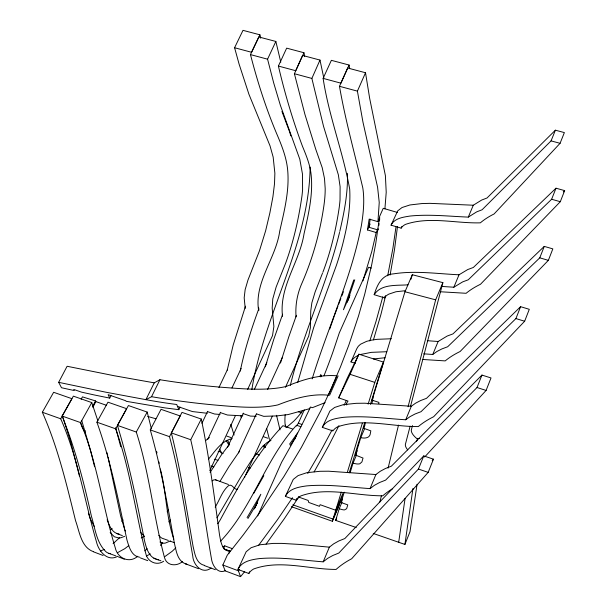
<?xml version="1.0" encoding="UTF-8"?>
<svg xmlns="http://www.w3.org/2000/svg" width="607" height="607" viewBox="0 0 607 607"><rect width="100%" height="100%" fill="white"/><g stroke="black" fill="none" stroke-linecap="round" stroke-linejoin="round"><path stroke-width="0.91" d="M296.049 316.877C295.192 305.625 297.134 294.357 301.596 284C312.711 258.628 320.253 231.768 324.092 204.339A63.978 17.3 -73.3 0 0 325.185 188.489L324.495 178.488L322.203 167.646L315.746 149.231L304.904 114.313L294.41 73.728L302.574 55.449L319.988 60.07L323.797 77.999M379.512 220.933L379.709 218.558M378.829 403.632L378.905 402.38L372.106 400.188L404.975 291.747L412.32 274.728L442.875 282.65L410.469 406.508M397.479 226.548L394.474 249.849L390.096 275.047M377.721 229.12L376.196 232.527L367.463 229.939L369.162 219.097L377.941 221.676L379.238 202.457L377.584 187.206L362.948 122.053L357.409 91.133L365.52 72.749L347.652 67.999L339.48 86.3C345.413 120.581 354.86 154.117 362.811 187.942C364.693 200.485 363.381 213.239 361.37 225.683C351.15 278.545 327.795 327.605 312.165 378.889M384.914 208.808L386.219 192.267L385.392 175.62L369.671 98.38L365.52 72.749M395.984 226.904L392.85 248.589L387.698 275.806M370.202 219.157L368.935 227.276L378.085 229.985L378.29 228.877M373.244 533.439L404.915 544.441L412.935 488.506M398.685 542.279L405.089 498.37M251.844 389.588C263.999 313.576 309.1 245.243 310.131 167.069M379.125 223.649L378.859 225.447M417.07 484.28L409.968 531.785L404.915 544.441M376.196 232.527L371.788 251.533L362.963 280.844M227.223 370.171L233.217 344.928L245.494 306.186M240.258 371.089C244.591 349.837 251.306 329.153 258.779 308.811M385.612 295.814L380.824 314.828L373.449 339.829M290.298 385.513C302.939 333.289 326.907 284.607 339.556 232.382M339.791 231.411C344.177 212.382 348.092 192.935 347.394 173.314M379.906 501.997L381.454 495.593M388.101 468.118L398.518 425.075M382.805 296.747L376.014 321.407L369.8 340.937M408.071 406.773L435.651 299.843L442.875 282.65M410.12 426.213L405.347 444.514A23.848 8.855 22 0 0 407.752 449.908M412.487 425.568L411.303 430.022A23.741 9.052 21.9 0 0 417.495 439.127L416.463 441.668M297.703 382.554L313.644 327.666L336.278 265.691A79.76 20.327 -73 0 0 342.705 244.196C347.242 226.236 350.778 207.708 349.693 189.096C342.993 151.811 328.812 116.013 323.121 78.379L331.361 60.336L349.086 65.032L349.678 68.697M265.312 366.825L273.711 339.533L282.634 314.236M280.495 363.047L288.849 336.673L296.428 315.299M356.263 527.536L335.679 520.381L339.192 508.795L342.045 502.05M339.192 508.795L342.864 509.766A5.842 1.874 23.3 0 0 343.721 509.872A6.518 2.087 23.3 0 0 344.677 509.857L346.665 508.674L347.758 504.872L341.096 502.513L344.215 492.209M350.285 472.2L353.001 463.224L356.613 454.711M353.001 463.224L356.453 463.892A11.252 3.953 23.2 0 0 358.729 463.96A9.962 3.498 23.2 0 0 359.86 463.748L361.939 461.889L363.024 458.057L355.474 455.068L360.71 437.799L364.61 428.641M360.71 437.799L363.942 438.049A15.623 5.759 23.2 0 0 366.719 437.693L367.721 437.313A22.034 8.141 23.3 0 0 369.018 436.41L369.724 435.439A45.184 16.73 23.7 0 0 370.149 434.445L370.831 430.841L363.608 428.246L365.202 422.973M291.337 506.648L332.378 521.284L341.286 492.11M347.379 472.163L362.333 423.193M368.146 404.148L374.792 382.387L383.48 362.098L358.904 354.192L347.181 378.419L338.676 397.866L348.039 401.068L346.498 403.359L346.711 404.96M410.931 279.258L412.32 274.728M349.237 472.815L364.83 422.411M370.399 404.406L383.48 362.098M320.041 376.287L320.564 374.595M320.815 376.871L321.384 375.065M354.754 279.819L347.143 302.134L349.457 296.982M329.745 329.002L334.1 316.437M353.752 279.956L343.463 309.745L349.981 295.207M334.389 315.617L337.94 306.125M338.585 304.395L340.838 298.485M341.802 295.95L343.41 291.732M322.833 272.331L323.341 271.01A63.758 16.533 -73 0 0 323.933 269.425C331.278 249.356 336.157 228.414 339.252 207.291A64.805 16.852 -73.2 0 0 340.034 199.87L340.11 186.706L338.342 174.755L323.508 126.218L311.869 78.432L319.988 60.07M524.645 321.24L529.289 309.312L520.594 306.679L426.516 398.321L420.628 400.552L415.552 403.207L411.318 406.265L405.719 419.778C384.937 418.458 364.063 415.514 343.213 417.358C335.656 418.428 326.134 419.733 322.317 427.351L332.94 430.947A61.224 24.242 23.1 0 1 337.621 426.842C363.517 417.836 391.667 426.804 418.314 426.569A269.66 105.694 18.6 0 1 433.641 416.736L524.645 321.24L515.92 318.576L421.023 411.698L415.105 413.966L409.991 416.668L405.719 419.778M422.32 359.443L445.197 360.899A263.779 100.367 17.7 0 1 460.114 351.506L548.364 260.35L552.833 248.878L544.267 246.396L452.959 333.896L447.207 336.035L438.133 341.491L432.753 354.48L423.694 353.82M322.461 273.279L315.132 291.906L311.854 302.847L310.754 310.943L310.374 327.856L308.705 336.088L285.457 387.319M424.634 457.025L486.101 390.438L491.01 377.956L481.95 375.08L391.356 466.191L385.377 468.528L380.21 471.313L375.9 474.53L370.042 488.612C348.979 487.163 327.833 484.022 306.694 485.896C298.91 486.973 289.16 488.491 285.366 496.397L296.125 500.214A62.931 25.532 24.3 0 1 300.92 495.889C327.143 486.48 355.763 495.965 382.782 495.798A277.262 111.582 19.7 0 1 392.623 488.665M440.303 291.762L466.123 293.287A259.045 95.413 16.9 0 1 480.494 284.266L560.307 201.699L564.662 190.613L556.004 188.208L473.339 267.475L467.769 269.538L459.029 274.781L453.846 287.225L441.729 286.428M515.92 318.576L520.594 306.679M432.753 354.48L436.911 351.514L441.896 348.926L447.678 346.749L539.775 257.838L544.267 246.396M370.042 488.612L374.39 485.342L379.587 482.504L385.612 480.122L477.019 387.524L481.95 375.08M453.846 287.225L462.655 281.898L468.255 279.797L551.626 199.263L556.004 188.208M428.178 472.367L433.466 459.18L423.754 455.903L344.844 538.546L338.843 540.951L333.668 543.834L329.358 547.157L323.182 561.839C301.983 560.193 280.707 556.786 259.401 558.592C251.51 559.631 241.601 561.3 237.952 569.434L248.832 573.494A65.01 26.48 25.7 0 1 253.658 568.987C280.047 559.358 308.902 569.434 336.096 569.427A286.322 116.149 20.9 0 1 351.703 558.728L428.178 472.367L418.443 469.052L338.782 553.068L332.742 555.519L327.53 558.448L323.182 561.839M560.071 143.313L564.373 132.584L555.39 130.186L487.011 198.003L481.647 200.06L473.293 205.219L468.285 217.109C448.907 216.304 429.437 214.096 410.059 216.046C403.238 217.154 394.436 218.179 391.052 225.174L401.151 228.141A58.196 21.245 20.3 0 1 405.324 224.446C429.354 216.107 455.561 223.535 480.365 222.837A254.955 92.241 16.2 0 1 494.098 213.96L560.071 143.313L551.065 140.885L482.095 209.764L476.707 211.858L468.285 217.109M418.443 469.052L423.754 455.903M551.065 140.885L555.39 130.186M245.774 474.682L272.323 416.174M335.679 520.381L336.726 517.908M244.606 477.459L244.864 476.852M340.011 502.634L333.046 519.099L292.847 504.796M332.378 521.284L339.321 504.88L342.834 493.521L335.747 510.252L320.139 504.698L319.434 506.321L308.743 502.444L308.174 500.449L298.378 496.958M341.096 502.513L342.538 499.106M363.608 428.246L365.042 424.87M355.474 455.068L357.303 450.758M372.106 400.188L373.168 397.706M371.583 403.693L373.062 400.218M329.571 395.347L338.129 375.908M209.772 470.721L235.501 415.461M338.676 397.866L350.11 374.329L358.904 354.192M296.125 500.214L296.861 498.529M459.029 274.781C437.351 273.803 415.416 270.449 393.799 273.818C382.046 274.569 377.243 284.562 374.178 294.683L384.474 297.862L385.217 296.17M322.317 427.351L329.889 411.076L334.639 407.441L343.243 404.672L356.165 403.314L364.708 403.215L411.318 406.265M355.361 363.327L350.99 361.916L356.772 348.729L358.274 346.301L360.52 344.237L366.628 341.339L371.294 340.178L377.023 339.336L391.416 338.744M248.832 573.494L249.568 571.832M401.151 228.141L401.91 226.411M285.366 496.397L293.249 479.416L298.113 475.584L306.861 472.694L319.988 471.29L328.653 471.207L375.9 474.53M296.504 426.046A793.979 262.459 34 0 0 298.333 423.231L304.282 409.907M257.679 515.935L281.572 462.352L290.95 445.713A672.791 511.967 -31 0 0 309.942 408.162M294.911 438.975L296.428 435.568M237.952 569.434L246.161 551.74L251.063 547.742L259.864 544.79L273.067 543.417L281.792 543.394L300.351 544.479L329.358 547.157M391.052 225.174L397.737 210.834L402.031 207.526L409.922 204.969L421.895 203.573L429.847 203.345L473.293 205.219M254.265 508.932L260.835 494.257L247.079 517.642M255.046 507.824L257.368 502.634L247.922 518.553M244.674 571.604L240.562 576.65L225.212 570.899L222.852 565.003L227.253 555.223L243.195 534.972L259.295 513.15L283.81 476.677L301.36 447.435L320.769 410.856L331.088 388.905L340.436 366.969L348.828 345.064L358.54 315.913L364.746 294.107L371.621 265.13L375.741 243.475L379.701 216.213L383.252 208.315L397.6 212.496M228.771 553.561L229.886 551.088L223.884 548.872M377.941 221.676L379.762 217.625M346.309 400.499L344.055 405.408M349.086 65.032L340.914 83.167L323.121 78.379M223.604 548.455L224.772 545.875L232.42 548.698M367.463 229.939L370.149 223.991M303.94 52.726L295.73 70.716L278.401 66.057L286.663 48.15L303.94 52.726L304.676 56.352M282.384 357.379L267.619 389.466M256.321 414.027L238.46 452.837M227.534 447.283L243.369 413.132M254.356 389.466L266.837 362.614M247.671 389.353L272.513 335.625L273.871 326.528L272.179 308.136L272.778 298.902L276.139 287.028L285.252 264.128A64.266 18.362 -73.1 0 0 285.859 262.55C293.689 241.032 298.735 218.543 301.975 195.902A63.196 18.089 -73.4 0 0 302.59 189.559L302.468 173.974L299.79 159.201L280.381 105.337L273.689 82.916L267.566 59.183L275.851 41.451L258.81 36.951L250.471 54.6C257.459 81.702 265.987 108.433 276.898 134.223C281.8 145.695 286.496 157.494 287.665 170.021C289.569 190.712 284.22 211.153 279.721 231.161C275.973 258.324 254.181 282.012 258.582 310.223M207.685 439.46L220.485 412.29M231.957 387.941L241.131 368.502M201.949 423.246L207.594 411.371M218.915 387.554L227.42 369.655M259.917 34.811L251.556 52.278L234.583 47.733L242.997 30.35L259.917 34.811L260.676 38.173M334.351 381.818A495.001 273.636 -49 0 0 336.923 375.801C319.434 374.299 302.271 379.823 286.345 386.409A177.957 70.192 27.1 0 1 277.763 388.025C260.737 390.263 243.513 388.897 226.479 387.63A1308.722 583.266 43 0 1 159.937 379.739L154.254 382.842L114.154 375.725L67.104 366.271L58.667 382.334L61.497 387.736L74.312 390.567L73.735 389.428L81.566 392.16L94.578 395.02L109.738 398.101L108.137 394.649L125.846 400.795L126.059 401.28L164.967 407.896L178.83 409.679L180.067 407.122M338.918 425.659L328.607 445.925L314.13 471.859M58.667 382.334L105.77 392.183L145.908 399.664L151.545 396.705L159.937 379.739M154.254 382.842L145.908 399.664A538.804 216.426 32.4 0 0 176.728 404.49L178.83 409.679M109.738 398.101L110.982 395.65M332.09 429.923L319.35 453.626L307.757 473.475M92.552 406.667L95.489 400.908L82.431 396.864L81.163 399.315M92.886 407.343L95.823 401.591L95.489 400.908M225.44 570.61C217.769 574.45 212.329 565.398 211.479 558.872C204.46 519.182 199.915 478.999 190.719 439.711L201.274 419.05L181.994 412.388L171.333 432.912C180.689 470.304 186.455 508.476 193.087 546.414C194.756 553.273 195.955 563.486 204.271 565.299M211.107 568.008C202.283 574.814 193.276 565.041 192.753 556.08C185.666 516.17 180.089 475.873 169.52 436.668L180.173 415.962L161.03 409.338L150.278 429.908C160.901 467.064 167.608 505.199 174.376 543.204C176.205 550.663 177.381 561.255 185.97 563.949M215.174 507.156C219.673 500.077 222.116 490.957 228.786 485.463C232.549 483.688 233.999 490.145 237.61 489.272M253.764 493.339L263.84 475.698M163.632 561.247C156.636 566.217 147.349 561.627 145.771 553.478C135.346 512.088 130.164 469.234 115.664 428.823L126.628 408.693L107.978 402.191L96.908 422.191C110.626 460.455 118.433 500.396 126.962 540.018C128.988 546.657 131.385 556.209 139.61 557.196M182.464 561.551C176.819 566.635 166.705 566.005 164.543 557.696C153.381 516.329 149.55 473.02 136.279 432.032L147.19 412.077L128.411 405.552L117.394 425.37C128.988 463.111 136.954 501.807 144.474 540.526C146.333 548.326 149.087 558.379 158.404 559.859M137.736 556.247C129.397 563.744 117.386 558.22 115.269 547.787C102.53 506.45 97.37 462.83 80.632 422.616L91.778 402.585L73.371 396.143L62.126 416.045C75.093 448.406 83.925 482.246 91.407 516.238C95.147 528.348 96.399 542.901 106.225 551.968A90.367 29.06 -69.9 0 0 110.504 553.728M117.712 556.316C107.348 562.097 98.562 551.073 96.467 541.831C84.502 500.866 78.144 458.073 60.708 418.784L71.914 398.693L53.636 392.289L42.338 412.252C57.733 446.934 66.52 483.999 75.564 520.707C79.479 531.383 81.004 547.18 93.326 551.626M220.022 481.343L228.824 466.851L239.553 451.176M216.957 517.817L240.531 477.481L251.852 459.772L262.482 446.562L267.133 442.495L270.957 440.439M374.178 294.683C381.135 283.742 396.803 285.707 408.018 284.827M210.121 472.39L221.426 454.871L229.173 444.703M350.99 361.916C352.508 358.767 355.421 356.484 358.669 355.315M168.488 509.736L167.145 511.8M298.773 496.943L284.288 518.757L266.063 544.138M290.245 445.295L295.526 437.708M292.468 497.71L277.475 519.698L258.628 545.291M289.501 444.248L297.559 433.019M170.271 519.903L168.943 521.868M208.626 458.968C215.098 451.168 221.509 440.819 232.14 438.633M240.562 576.65L238.361 570.792L239.553 569.336M432.199 460.599L433.466 459.18M169.33 522.035L170.567 520.662M160.415 545.389L162.737 542.886M119.708 537.552L113.099 543.622M563.342 191.971L564.662 190.613M175.78 547.848L172.191 551.277L165.028 556.475M147.152 548.743L144.823 550.875M121.688 521.231L123.084 519.964M220.682 541.049C252.671 507.247 265.13 459.4 296.527 425.241L300.935 426.736M206.008 440.341L209.415 437.526M212.2 480.903L213.892 479.834L215.637 479.841L228.422 484.507M128.805 545.602L124.814 548.667L117.523 552.681M286.322 427.586L293.909 421.038A788.455 269.629 34.3 0 0 302.681 410.636M144.079 536.216L141.234 537.992M110.709 529.683L112.249 528.689M170.279 540.974L165.559 542.992A71.307 20.828 -70.2 0 1 163.298 543.204L159.899 541.96M222.777 546.945L224.772 545.875M104.366 549.396L100.292 551.042M124.647 536.33L121.119 537.681A71.565 22.952 -69.9 0 1 118.942 538.007L114.336 536.763L110.17 532.529M325.109 402.631L312.415 407.669L310.473 407.024L309.479 408.708L288.135 414.566L276.936 415.901L263.742 416.341L256.404 413.845M360.93 354.405L371.378 352.356L386.78 351.719M373.335 358.949L385.05 357.751M405.522 290.685L395.939 291.755L388.844 294.114A58.97 21.958 21.1 0 0 384.474 297.862M229.886 551.088C221.805 551.429 220.69 540.738 219.522 534.881C214.271 496.154 209.271 457.321 201.274 419.05M256.222 416.258L250.395 416.099L243.149 413.617M242.853 415.841L227.443 415.029L220.341 412.593M427.298 340.702L438.133 341.491M220.038 414.467L214.514 414.012L207.488 411.599M207.283 413.284L192.442 411.569L177.517 406.424M218.179 451.426L220.948 451.843L221.312 452.928L223.08 453.55M107.143 519.721C109.237 525.472 112.12 533.287 119.147 534.031M404.975 291.747L435.651 299.843M250.471 54.6L267.566 59.183M153.821 558.137L155.415 558.561M294.41 73.728L311.869 78.432M339.48 86.3L357.409 91.133M551.626 199.263L560.307 201.699M147.713 416.448L155.878 418.754M248.491 467.519L250.281 468.035M539.775 257.838L548.364 260.35M371.241 268.082L368.57 267.262L339.305 332.886L333.023 351.703A672.791 511.967 -31 0 1 323.994 375.71M214.324 459.218L217.943 460.318M477.019 387.524L486.101 390.438M350.11 374.329L374.792 382.387M298.333 411.728L301.793 412.889M298.333 423.231L301.846 424.422M292.475 428.959L282.908 425.697C256.685 453.3 238.248 486.602 220.288 519.82A85.018 23.241 -70.5 0 1 217.799 523.704M263.438 436.706L267.839 438.224M263.438 446.441L265.153 447.033M226.79 436.107L231.085 437.601M255.782 453.664L259.568 454.984M95.823 401.591L106.301 405.248M171.333 432.912L190.719 439.711M150.278 429.908L169.52 436.668M117.394 425.37L136.279 432.032M96.908 422.191L115.664 428.823M168.336 540.442L162.668 538.439A68.834 20.137 -70.2 0 1 160.696 537.339L158.829 535.336M211.115 465.926L213.861 466.904M62.126 416.045L80.632 422.616M42.338 412.252L60.708 418.784M83.827 430.416L85.617 431.053M116.832 533.606L122.333 535.609M108.812 553.318L115.861 555.906M224.499 549.252L230.228 551.368M187.563 564.578L185.674 563.88L198.497 568.698M170.241 541.156L174.05 542.575M222.852 565.003L238.361 570.792M204.339 565.565L215.386 569.707M155.908 558.918L160.901 560.807M140.27 557.848L147.721 560.663M118.297 556.831L124.276 559.206M93.417 551.793L103.107 555.488M215.637 479.841L216.972 480.585M144.451 536.368L140.445 532.248M226.077 440.409L228.96 445.174M94.161 526.345L90.132 518.416L88.379 513.143M81.672 426.289L85.246 433.125M173.86 539.122C165.931 516.618 166.485 491.989 160.309 468.976M125.353 531.034L124.974 530.184M264.303 447.761L263.256 445.318M227.875 440.743L229.347 444.021M124.723 529.592L120.611 515.829L108.061 457.208M219.772 449.119L221.312 452.928M281.929 111.453L289.456 131.431M91.778 402.585L97.841 420.765M62.453 415.916L70.776 442.169L79.434 476.002M80.625 423.064L81.346 425.287M81.672 420.355L90.701 451.092L94.571 466.722M264.447 444.802L265.282 447.48M289.729 132.326L290.836 135.885M230.781 424.339L234.074 435.044M240.782 415.916L241.305 417.73M234.583 47.733L239.075 64.046L248.938 94.29L270.009 145.801L273.158 157.069L274.872 173.245L274.508 183.784L272.915 196.782L269.865 212.974L265.638 230.751L259.401 250.979L247.967 280.062L245.145 289.66L244.181 297.787L245.205 308.356M115.671 427.723L120.732 446.744M280.791 62.172L275.851 41.451M147.19 412.077L151.416 428.876M266.663 428.61L269.455 439.46M106.893 452.549L107.173 453.649M107.447 454.757L107.758 455.978M278.401 66.057C284.766 93.266 292.703 120.11 302.476 146.295C306.307 155.597 310.215 165.074 311.179 175.195C313.129 194.991 308.379 214.635 304.031 233.809C299.623 262.034 278.841 286.921 282.543 316.353M276.534 415.279L280.009 429.893M156.689 451.631L156.978 452.951M158.882 461.912L159.163 463.293M285.715 427.146L285.313 425.135M258.901 310.359L258.559 307.309M150.301 553.888A107.5 32.687 -70.3 0 1 148.814 554.752A108.934 33.135 -70.3 0 1 146.355 555.929M285.237 425.295A51.648 12.352 -71.7 0 1 285.161 414.74M333.994 382.63A495.001 273.636 -49 0 1 328.379 395.18C311.027 393.48 293.879 398.602 277.938 404.884A179.019 68.234 27 0 1 269.379 406.349C252.337 408.321 235.144 406.751 218.125 405.294A1323.905 573.016 42.3 0 1 151.545 396.705M417.495 439.127A2.716 1.024 22.2 0 1 419.452 438.55"/></g></svg>
